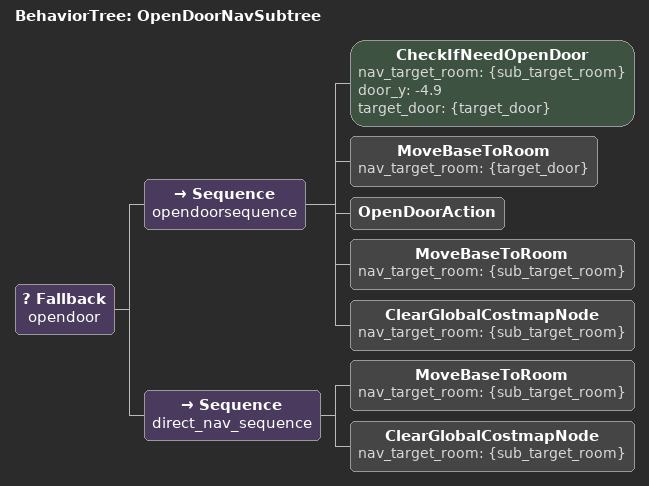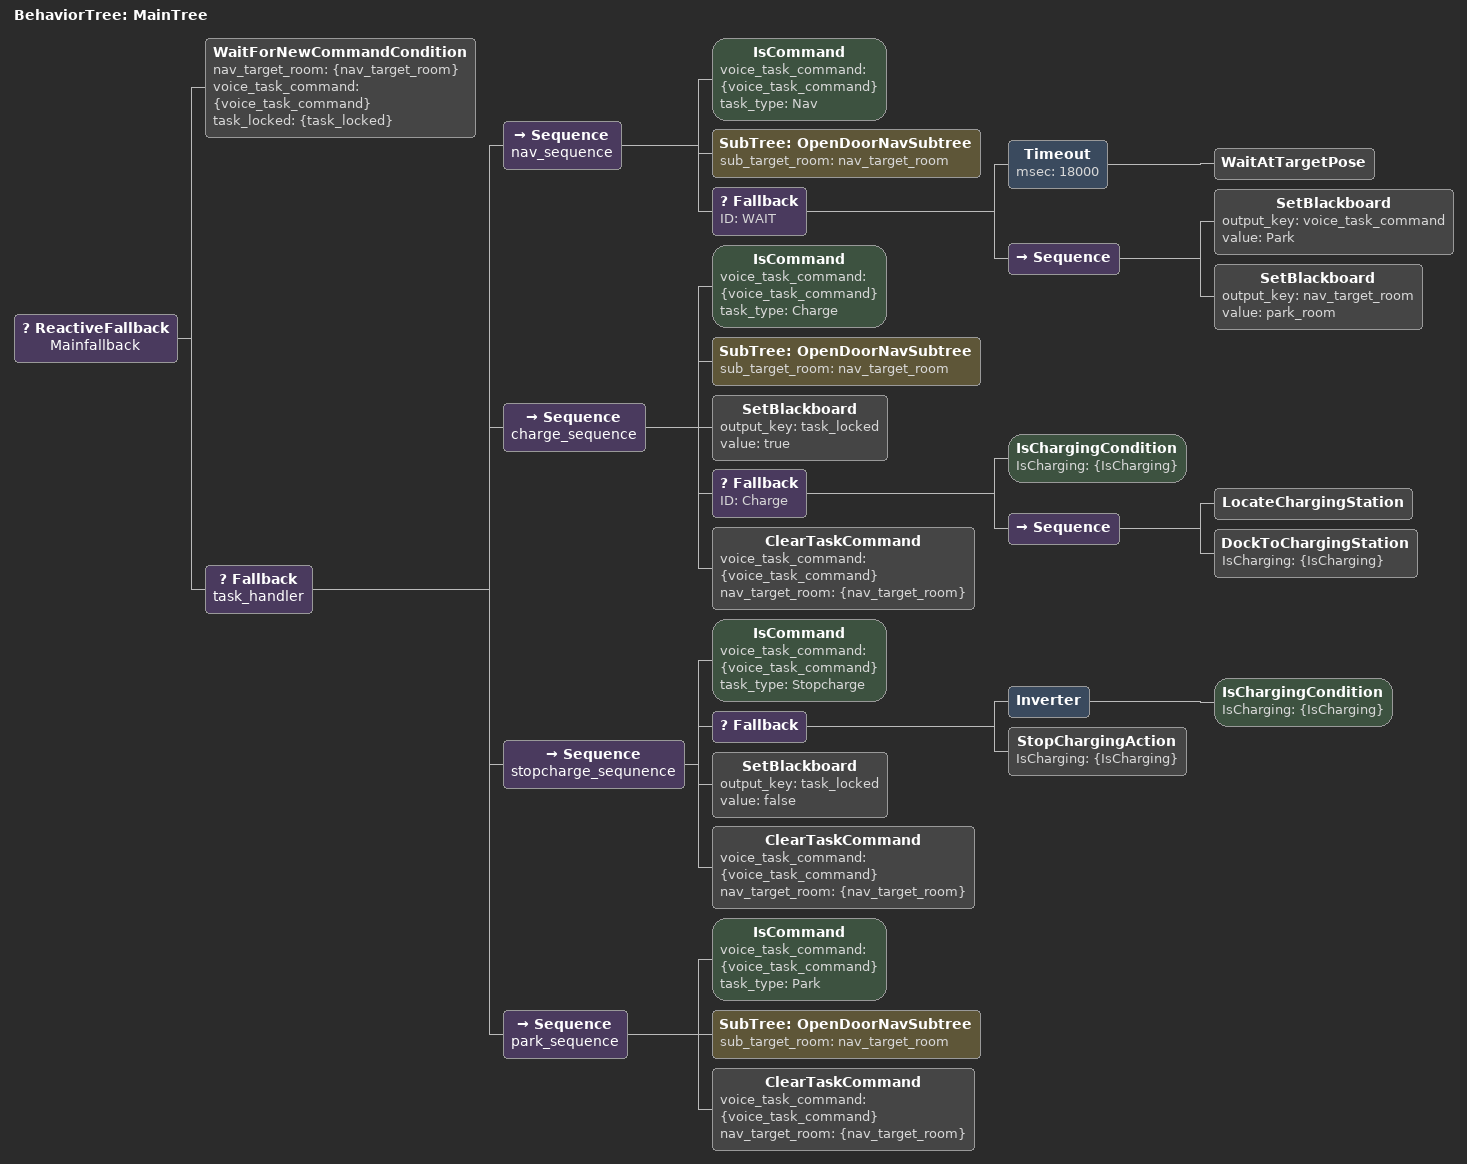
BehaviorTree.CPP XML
<root main_tree_to_execute="MainTree">
  <BehaviorTree ID="OpenDoorNavSubtree">
    <Fallback name="opendoor">
      <Sequence name="opendoorsequence">
        <CheckIfNeedOpenDoor nav_target_room="{sub_target_room}" door_y="-4.9" target_door="{target_door}" />
        <MoveBaseToRoom nav_target_room="{target_door}" />
        <OpenDoorAction />
        <MoveBaseToRoom nav_target_room="{sub_target_room}" />
        <ClearGlobalCostmapNode nav_target_room="{sub_target_room}"/>
      </Sequence>

      <Sequence name="direct_nav_sequence">
        <MoveBaseToRoom nav_target_room="{sub_target_room}" />
        <ClearGlobalCostmapNode nav_target_room="{sub_target_room}"/>
      </Sequence>
    </Fallback>
  </BehaviorTree>

  <!-- main tree -->
  <BehaviorTree ID="MainTree">
    <ReactiveFallback name="Mainfallback">
      <!-- 持续监听语音新命令 输出：房间名/任务-->
        <WaitForNewCommandCondition nav_target_room="{nav_target_room}" voice_task_command="{voice_task_command}" task_locked="{task_locked}"/>

        <Fallback name="task_handler">
          <!-- Nav -->
          <Sequence name="nav_sequence">
            <IsCommand voice_task_command="{voice_task_command}" task_type="Nav"/>
            <SubTree ID="OpenDoorNavSubtree" sub_target_room="nav_target_room"/>
            <Fallback ID="WAIT">
              <Timeout msec="18000">
                <WaitAtTargetPose/>
              </Timeout>
              <Sequence>
                <SetBlackboard output_key="voice_task_command" value="Park"/>
                <SetBlackboard output_key="nav_target_room" value="park_room"/>
              </Sequence>
            </Fallback>
          </Sequence>

          <!-- Charge -->
          <Sequence name="charge_sequence">
            <IsCommand voice_task_command="{voice_task_command}" task_type="Charge"/>
            <SubTree ID="OpenDoorNavSubtree" sub_target_room="nav_target_room"/>
            <SetBlackboard output_key="task_locked" value="true"/>
            <Fallback ID="Charge">
              <IsChargingCondition IsCharging="{IsCharging}"/>
              <Sequence>
                <LocateChargingStation/>
                <DockToChargingStation IsCharging="{IsCharging}"/>
              </Sequence>
            </Fallback>
            <ClearTaskCommand voice_task_command="{voice_task_command}" nav_target_room="{nav_target_room}" />
          </Sequence>

          <!-- stopcharge -->
          <Sequence name="stopcharge_sequnence">
            <IsCommand voice_task_command="{voice_task_command}" task_type="Stopcharge"/>
            <Fallback>
              <Inverter>
                <IsChargingCondition IsCharging="{IsCharging}"/>
              </Inverter>
              <StopChargingAction IsCharging="{IsCharging}"/>
            </Fallback>
            <SetBlackboard output_key="task_locked" value="false"/>
            <ClearTaskCommand voice_task_command="{voice_task_command}" nav_target_room="{nav_target_room}" />
          </Sequence>

          <!-- park -->
          <Sequence name="park_sequence">
            <IsCommand voice_task_command="{voice_task_command}" task_type="Park"/>
            <SubTree ID="OpenDoorNavSubtree" sub_target_room="nav_target_room"/>
            <ClearTaskCommand voice_task_command="{voice_task_command}" nav_target_room="{nav_target_room}" />
          </Sequence>

          <!-- others -->

        </Fallback>

    </ReactiveFallback>
  </BehaviorTree>
</root>
